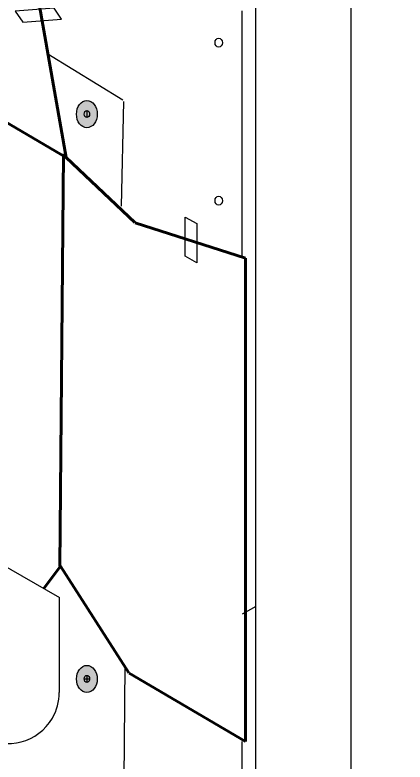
# Model space of a CAD drawing. Extents: x -1337 to 5791, y -3809 to 1769.
# Drawn here: x 1193.8 to 1331.1, y -2898.8 to -2635.9 of the extents above; entities that cross this region are included whole.
import ezdxf

# ---------------------------------------------------------------- set-up
doc = ezdxf.new("R2010")
doc.units = 0
doc.header["$MEASUREMENT"] = 0
for name, color, linetype, lineweight in [('G-ANNO-TTLB', 7, 'Continuous', 0), ('TYVEK', 7, 'Continuous', 0), ('WALL SCRATCH', 7, 'Continuous', 0)]:
    doc.layers.add(name, color=color, linetype=linetype, lineweight=lineweight)

# ---------------------------------------------------------------- blocks, each defined once
blk = doc.blocks.new('Block_184')
at = {"layer": 'WALL SCRATCH', "true_color": 0x003b71, "transparency": 33554687}
h = blk.add_hatch(color=156, dxfattribs=at)
h.dxf.hatch_style = 2
edge = h.paths.add_edge_path()
edge.add_ellipse((1219.15, -2670.84), major_axis=(0, 4.78), ratio=0.766948, start_angle=0, end_angle=360)
at = {"layer": 'WALL SCRATCH', "color": 18, "lineweight": 25, "true_color": 0x080808}
blk.add_line((1219.15, -2669.58), (1219.15, -2672.05), dxfattribs=at)
at = {"layer": 'WALL SCRATCH', "color": 18, "lineweight": 25, "true_color": 0x000000}
blk.add_ellipse((1219.15, -2670.84), major_axis=(0, 4.78), ratio=0.766948, dxfattribs=at)
at = {"layer": 'WALL SCRATCH', "color": 18, "lineweight": 25, "true_color": 0x080808}
blk.add_ellipse((1219.15, -2670.81), major_axis=(0, 1.23), ratio=0.788846, dxfattribs=at)
blk = doc.blocks.new('Block_185')
at = {"layer": 'WALL SCRATCH', "true_color": 0x003b71, "transparency": 33554687}
h = blk.add_hatch(color=156, dxfattribs=at)
h.dxf.hatch_style = 2
edge = h.paths.add_edge_path()
edge.add_ellipse((1219.15, -2869.58), major_axis=(0, 4.78), ratio=0.766948, start_angle=0, end_angle=360)
at = {"layer": 'WALL SCRATCH', "color": 18, "lineweight": 25, "true_color": 0x080808}
for p, q in [((1218.18, -2869.55), (1220.12, -2869.55)), ((1219.15, -2868.31), (1219.15, -2870.78))]:
    blk.add_line(p, q, dxfattribs=at)
at = {"layer": 'WALL SCRATCH', "color": 8, "lineweight": 25, "true_color": 0x808080}
blk.add_lwpolyline([(1218.64, -2874.69)], dxfattribs=at)
at = {"layer": 'WALL SCRATCH', "color": 18, "lineweight": 25, "true_color": 0x000000}
blk.add_ellipse((1219.15, -2869.58), major_axis=(0, 4.78), ratio=0.766948, dxfattribs=at)
at = {"layer": 'WALL SCRATCH', "color": 18, "lineweight": 25, "true_color": 0x080808}
blk.add_ellipse((1219.15, -2869.55), major_axis=(0, 1.23), ratio=0.788846, dxfattribs=at)
blk = doc.blocks.new('Block_183')
at = {"layer": 'WALL SCRATCH'}
for name in ['Block_184', 'Block_185']:
    blk.add_blockref(name, (0, 0), dxfattribs=at)
blk = doc.blocks.new('Block_179')
at = {"layer": 'WALL SCRATCH'}
blk.add_blockref('Block_183', (0, 0), dxfattribs=at)

msp = doc.modelspace()

# ---------------------------------------------------------------- hatches: boundary and pattern name
at = {"layer": 'G-ANNO-TTLB', "true_color": 0xff00ff, "transparency": 33554687}
h = msp.add_hatch(color=6, dxfattribs=at)
edge = h.paths.add_edge_path()
edge.add_spline(control_points=[(1773.02, -3692.6), (1773.02, -3692.6), (-1156.5, -3692.6), (-1156.5, -3692.6), (-1156.5, -3692.6), (-1156.5, -1235.6), (-1156.5, -1235.6), (-1156.5, -1235.6), (1773.02, -1235.6), (1773.02, -1235.6), (1773.02, -1235.6), (1773.02, -3692.6), (1773.02, -3692.6)], knot_values=[0, 0, 0, 0, 1, 1, 1, 2, 2, 2, 3, 3, 3, 4, 4, 4, 4], degree=3, periodic=0)
edge = h.paths.add_edge_path()
edge.add_spline(control_points=[(-1147.5, -1244.6), (-1147.5, -1244.6), (-1147.5, -3683.6), (-1147.5, -3683.6), (-1147.5, -3683.6), (1764.02, -3683.6), (1764.02, -3683.6), (1764.02, -3683.6), (1764.02, -1244.6), (1764.02, -1244.6), (1764.02, -1244.6), (-1147.5, -1244.6), (-1147.5, -1244.6)], knot_values=[0, 0, 0, 0, 1, 1, 1, 2, 2, 2, 3, 3, 3, 4, 4, 4, 4], degree=3, periodic=0)
edge.add_line((-1147.5, -1244.6), (-1147.5, -1244.6))

# ---------------------------------------------------------------- linework, layer by layer
at = {"layer": 'G-ANNO-TTLB'}
for points in [[(1773.02, -3692.6), (1773.02, -3692.6), (-1156.5, -3692.6), (-1156.5, -3692.6), (-1156.5, -3692.6), (-1156.5, -1235.6), (-1156.5, -1235.6), (-1156.5, -1235.6), (1773.02, -1235.6), (1773.02, -1235.6), (1773.02, -1235.6), (1773.02, -3692.6), (1773.02, -3692.6)], [(-1147.5, -1244.6), (-1147.5, -1244.6), (-1147.5, -3683.6), (-1147.5, -3683.6), (-1147.5, -3683.6), (1764.02, -3683.6), (1764.02, -3683.6), (1764.02, -3683.6), (1764.02, -1244.6), (1764.02, -1244.6), (1764.02, -1244.6), (-1147.5, -1244.6), (-1147.5, -1244.6)]]:
    msp.add_open_spline(points, degree=3, knots=[0, 0, 0, 0, 1, 1, 1, 2, 2, 2, 3, 3, 3, 4, 4, 4, 4], dxfattribs=at)
at = {"layer": 'TYVEK', "color": 18, "lineweight": 60, "true_color": 0x000000}
for p, q in [((1211.91, -2686.1), (1077.06, -2607.35)), ((1211.91, -2686.1), (1202.09, -2630.57)), ((1209.58, -2829.93), (1210.94, -2684.76)), ((1236.03, -2708.99), (1211.91, -2686.1)), ((1236.16, -2709.07), (1274.91, -2721.49)), ((1274.91, -2891.61), (1274.91, -2721.49)), ((1203.94, -2837.76), (1209.89, -2829.93)), ((1233.88, -2867.41), (1209.89, -2829.93)), ((1234, -2867.49), (1274.91, -2891.61))]:
    msp.add_line(p, q, dxfattribs=at)
at = {"layer": 'TYVEK', "color": 4, "lineweight": 25, "true_color": 0x00ffff}
for p, q in [((1183.37, -2825.98), (1209.48, -2840.93)), ((1209.43, -2840.9), (1209.43, -2874.33))]:
    msp.add_line(p, q, dxfattribs=at)
at = {"layer": 'TYVEK', "color": 2, "lineweight": 25, "true_color": 0xffff00}
for points in [[(1207.63, -2633.52), (1193.92, -2634.61), (1196.55, -2638.45), (1210.26, -2637.37)], [(1253.78, -2720.82), (1253.78, -2707.06), (1257.82, -2709.38), (1257.82, -2723.14)]]:
    msp.add_lwpolyline(points, close=True, dxfattribs=at)
at = {"layer": 'TYVEK', "color": 4, "lineweight": 25, "true_color": 0x00ffff}
msp.add_open_spline([(1182.42, -2889.91), (1191.02, -2894.88), (1202.03, -2891.94), (1207.01, -2883.34), (1208.6, -2880.6), (1209.43, -2877.49), (1209.43, -2874.33)], degree=3, knots=[0, 0, 0, 0, 1, 1, 1, 2, 2, 2, 2], dxfattribs=at)
at = {"layer": 'WALL SCRATCH', "color": 33, "lineweight": 25, "true_color": 0xcc9966}
msp.add_line((1312.2, -3036.67), (1312.2, -2612.31), dxfattribs=at)
at = {"layer": 'WALL SCRATCH', "color": 2, "lineweight": 25, "true_color": 0xffff00}
for p, q in [((1278.59, -3056.24), (1278.59, -2631.88)), ((1273.78, -2721.09), (1273.78, -2634.55)), ((1278.59, -2844.06), (1273.78, -2846.84)), ((1273.64, -2891.61), (1273.64, -3058.77))]:
    msp.add_line(p, q, dxfattribs=at)
at = {"layer": 'WALL SCRATCH', "color": 18, "lineweight": 25, "true_color": 0x000000}
for p, q in [((1231.79, -2665.98), (1205.37, -2649.79)), ((1232, -2666.36), (1231.24, -2703.28)), ((1232.52, -2864.85), (1231.76, -2942.32))]:
    msp.add_line(p, q, dxfattribs=at)
at = {"layer": 'WALL SCRATCH', "color": 252, "lineweight": 25, "true_color": 0x848484}
for centre in [(1265.53, -2645.71), (1265.53, -2701.3)]:
    msp.add_ellipse(centre, major_axis=(0, 1.59), ratio=0.812499, dxfattribs=at)

# ---------------------------------------------------------------- block references
at = {"layer": 'WALL SCRATCH'}
msp.add_blockref('Block_179', (0, 0), dxfattribs=at)

doc.saveas('drawing.dxf')
